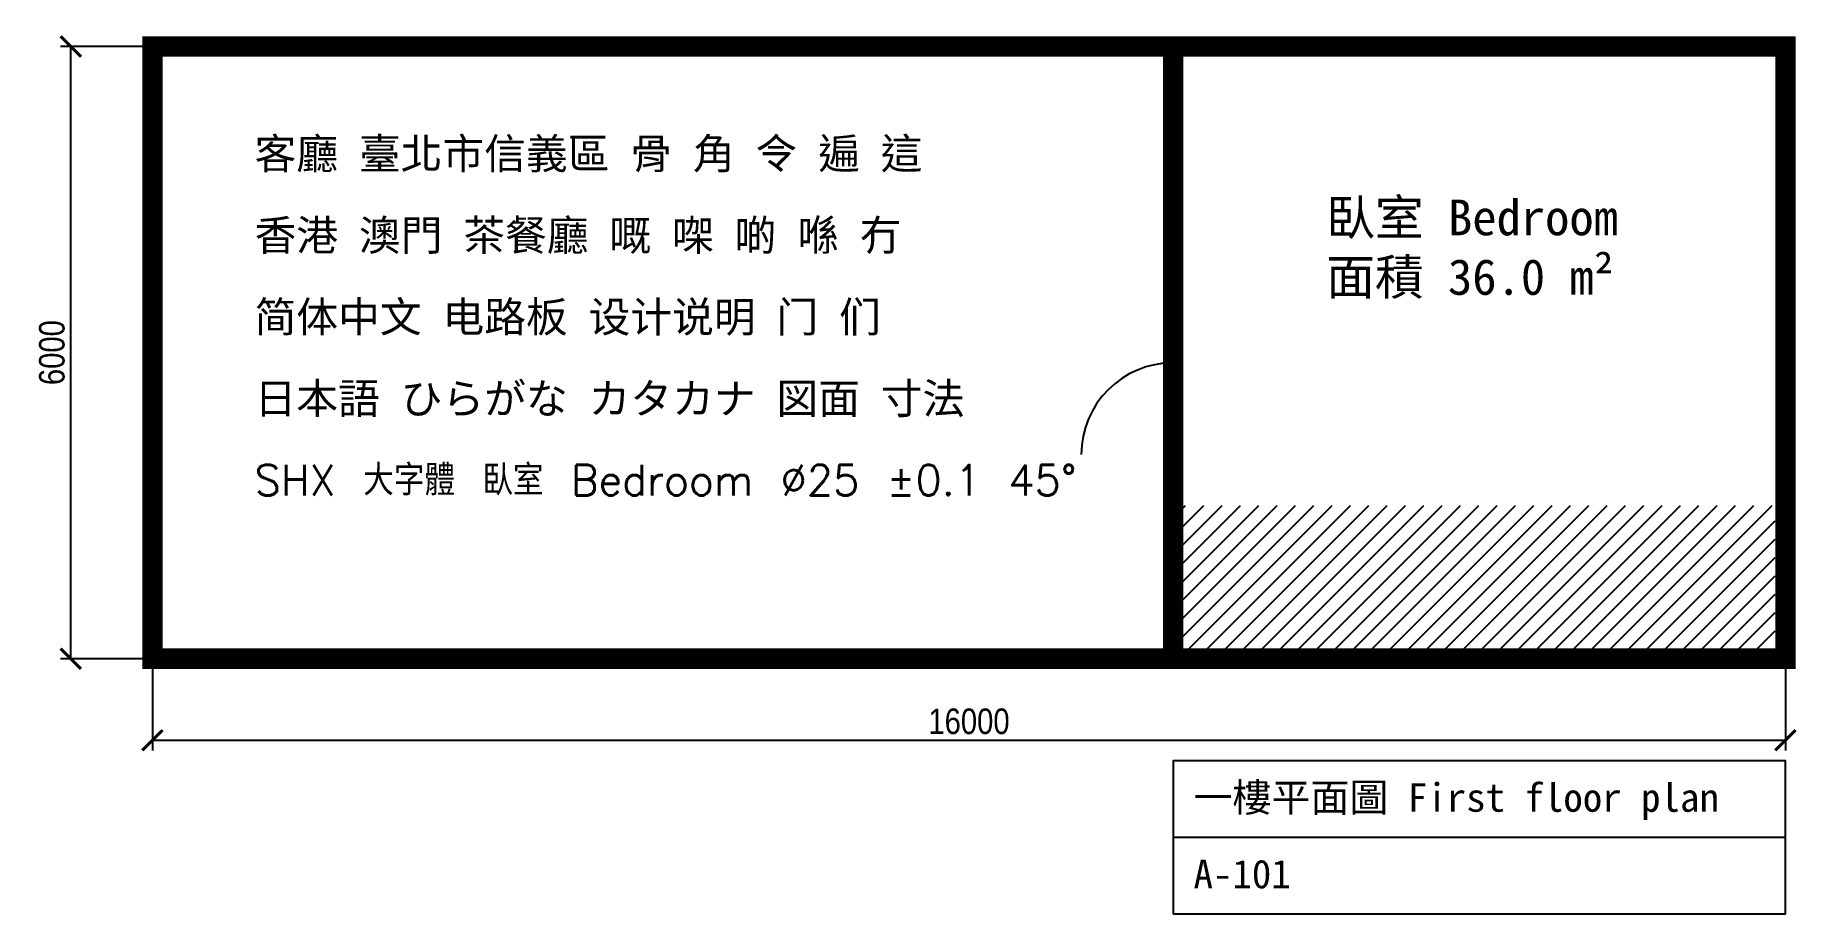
# Model space of a CAD drawing. Header units: millimetres. Extents: x -1149 to 16111, y -2500 to 6111.
import ezdxf

# ---------------------------------------------------------------- set-up
doc = ezdxf.new("R2010")
doc.units = ezdxf.units.MM
for name, color, linetype in [('圖框', 8, 'Continuous'), ('填充', 9, 'Continuous'), ('文字-台灣', 2, 'Continuous'), ('文字-日本語', 5, 'Continuous'), ('文字-简体', 6, 'Continuous'), ('文字-香港', 4, 'Continuous'), ('標註', 3, 'Continuous'), ('牆壁', 7, 'Continuous')]:
    doc.layers.add(name, color=color, linetype=linetype)
doc.styles.add('CN_SONG', font='simsun.ttc')
doc.styles.add('JP_GOTHIC', font='msgothic.ttc')
doc.styles.add('OpenSansCondensed-Light', font='OpenSansCondensed-Light.ttf')
doc.styles.add('SHX_BIG', font='txt.shx', dxfattribs={"bigfont": 'chineset.shx'})
doc.styles.add('TW_MING', font='mingliu.ttc')
doc.dimstyles.new('EZDXF', dxfattribs={"dimtxt": 0.25, "dimasz": 0.175, "dimexe": 0.375, "dimexo": 0.125, "dimgap": 0.1, "dimtad": 1, "dimlfac": 100, "dimzin": 12, "dimdsep": 46, "dimtxsty": 'OpenSansCondensed-Light', "dimblk": 'ARCHTICK', "dimcen": 2.5, "dimazin": 3, "dimtfac": 0.5, "dimtmove": 2, "dimatfit": 3})

# ---------------------------------------------------------------- blocks, each defined once
blk = doc.blocks.new('_ARCHTICK')
at = {"color": 0, "linetype": 'BYBLOCK', "const_width": 0.15}
blk.add_lwpolyline([(-0.5, -0.5), (0.5, 0.5)], dxfattribs=at)
blk = doc.blocks.new('圖框_A3')
blk.add_line((0, 750), (6000, 750))
blk.add_lwpolyline([(0, 0), (6000, 0), (6000, 1500), (0, 1500)], close=True)
at = {"style": 'TW_MING'}
for tag, p in [('圖名', (200, 1000)), ('圖號', (200, 250))]:
    blk.add_attdef(tag, p, '', height=280, dxfattribs=at)

msp = doc.modelspace()

# ---------------------------------------------------------------- hatches: boundary and pattern name
at = {"layer": '填充'}
h = msp.add_hatch(dxfattribs=at)
h.set_pattern_fill('ANSI31', scale=40)
h.paths.add_polyline_path([(10100, 100), (15900, 100), (15900, 1500), (10100, 1500)])

# ---------------------------------------------------------------- linework, layer by layer
at = {"layer": '牆壁', "color": 1}
msp.add_line((10000, 2000), (10000, 2900), dxfattribs=at)
at = {"layer": '牆壁', "const_width": 200}
msp.add_lwpolyline([(0, 0), (16000, 0), (16000, 6000), (0, 6000)], close=True, dxfattribs=at)
msp.add_lwpolyline([(10000, 0), (10000, 6000)], dxfattribs=at)
at = {"layer": '牆壁', "color": 1}
msp.add_arc((10000, 2000), 900, 90, 180, dxfattribs=at)

# ---------------------------------------------------------------- block references
at = {"layer": '圖框'}
msp.add_blockref('圖框_A3', (10000, -2500), dxfattribs=at).add_auto_attribs({'圖名': '一樓平面圖 First floor plan', '圖號': 'A-101'})

# ---------------------------------------------------------------- texts
at = {"layer": '文字-台灣'}
for s, style, p in [('客廳 臺北市信義區 骨 角 令 遍 這', 'TW_MING', (1000, 4800)), ('SHX 大字體 臥室 Bedroom Ø25 ±0.1 45°', 'SHX_BIG', (1000, 1600))]:
    msp.add_text(s, height=300, dxfattribs=dict(at, style=style)).set_placement(p)
at = {"layer": '文字-台灣', "insert": (11500, 4500), "char_height": 350, "attachment_point": 1, "style": 'TW_MING'}
msp.add_mtext('臥室 Bedroom\\P面積 36.0 m²', dxfattribs=at)
at = {"layer": '文字-日本語', "style": 'JP_GOTHIC'}
msp.add_text('日本語 ひらがな カタカナ 図面 寸法', height=300, dxfattribs=at).set_placement((1000, 2400))
at = {"layer": '文字-简体', "style": 'CN_SONG'}
msp.add_text('简体中文 电路板 设计说明 门 们', height=300, dxfattribs=at).set_placement((1000, 3200))
at = {"layer": '文字-香港', "style": 'TW_MING'}
msp.add_text('香港 澳門 茶餐廳 嘅 㗎 啲 喺 冇', height=300, dxfattribs=at).set_placement((1000, 4000))

# ---------------------------------------------------------------- dimensions: what is measured, and where the dimension line sits
at = {"layer": '標註'}
msp.add_linear_dim(base=(-800, 0), p1=(0, 0), p2=(0, 6000), angle=90, dimstyle='EZDXF', override={"dimtxt": 250, "dimasz": 200, "dimexe": 100, "dimexo": 100, "dimgap": 60, "dimlfac": 1}, dxfattribs=at).render()
msp.add_linear_dim(base=(0, -800), p1=(0, 0), p2=(16000, 0), dimstyle='EZDXF', override={"dimtxt": 250, "dimasz": 200, "dimexe": 100, "dimexo": 100, "dimgap": 60, "dimlfac": 1}, dxfattribs=at).render()

doc.saveas('drawing.dxf')
